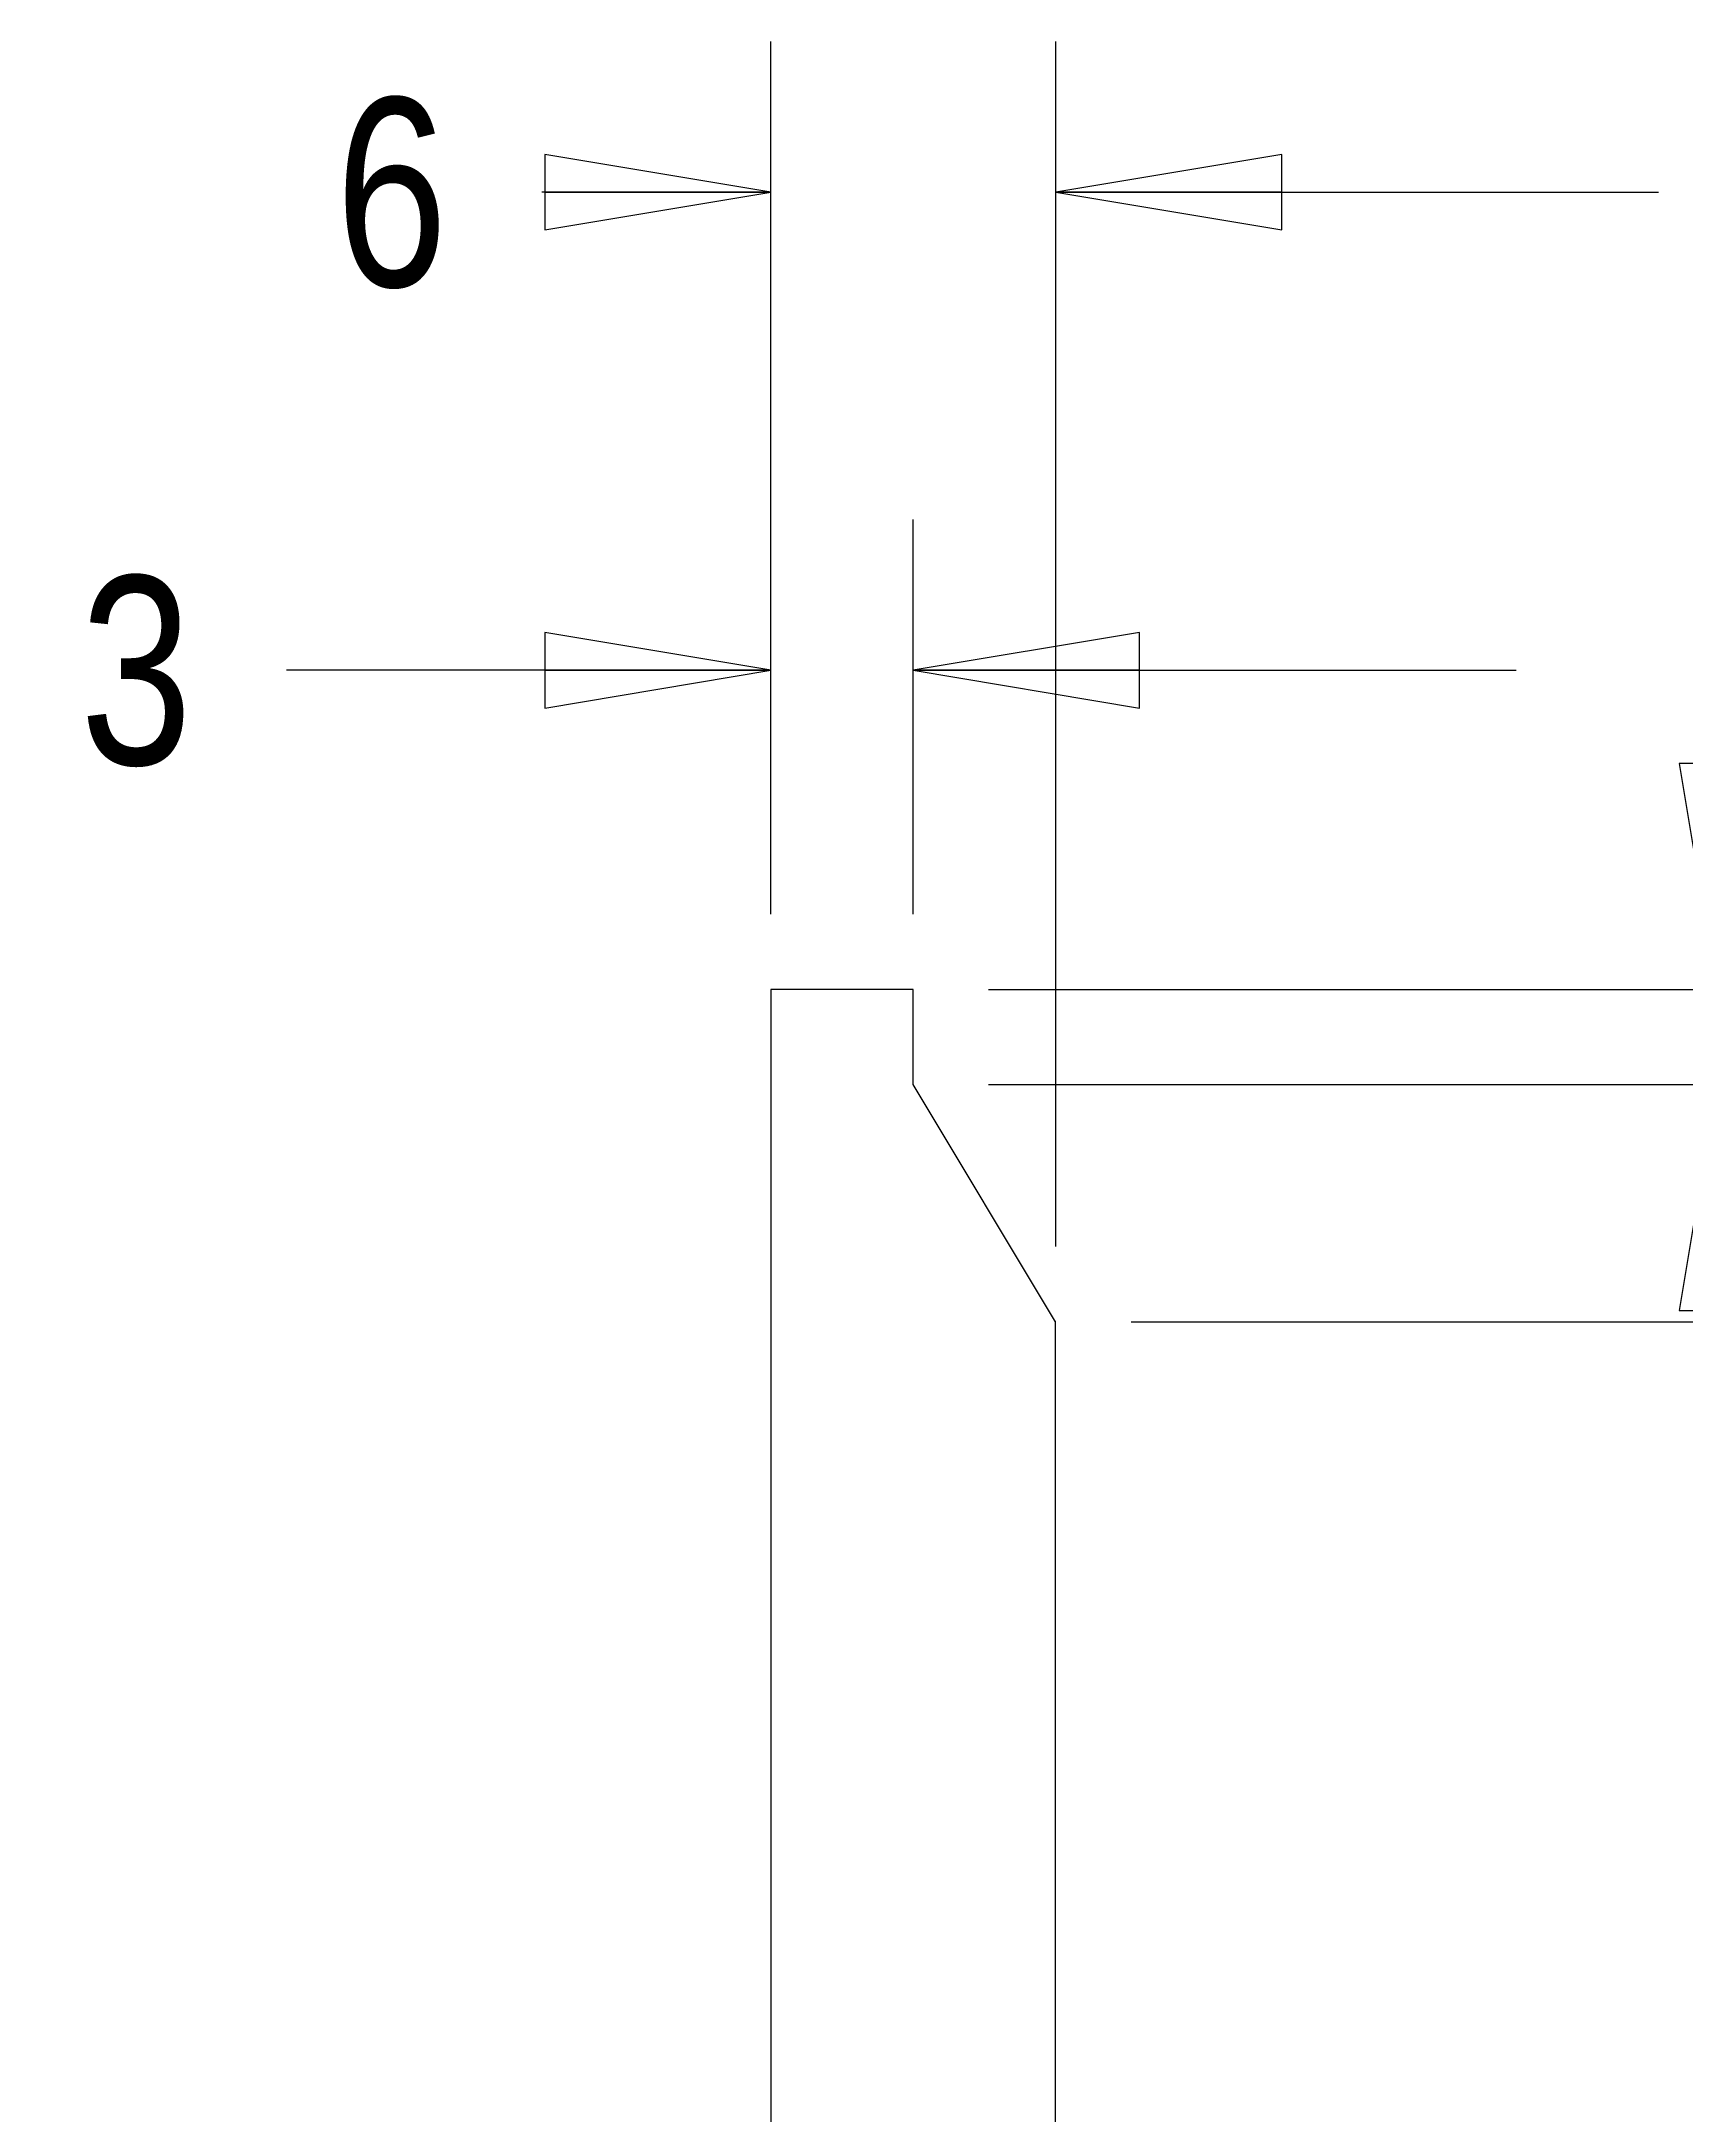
# Model space of a CAD drawing. Header units: millimetres. Extents: x 0 to 297, y 0 to 210.
# Drawn here: x 74.09 to 108.72, y 83.74 to 127.4 of the extents above; entities that cross this region are included whole.
import ezdxf

# ---------------------------------------------------------------- set-up
doc = ezdxf.new("R2010")
doc.units = ezdxf.units.MM
doc.header["$LTSCALE"] = 0.64311
doc.header["$MEASUREMENT"] = 0
doc.layers.get('0').update_dxf_attribs({"linetype": 'CONTINUOUS'})
doc.styles.get("Standard").update_dxf_attribs({"font": 'txt', "width": 0.8})
doc.dimstyles.new('DIMSTYLE_1', dxfattribs={"dimtxt": 0.15625, "dimasz": 0.1875, "dimexe": 0.125, "dimexo": 0.625, "dimgap": 0.078125, "dimtad": 1, "dimzin": 4, "dimtxsty": 'STANDARD', "dimblk": 'CLOSED', "dimblk1": 'CLOSED', "dimblk2": 'CLOSED', "dimcen": 2.5, "dimazin": 1, "dimtfac": 1, "dimtmove": 0, "dimatfit": 3, "dimldrblk": 'CLOSED', "dimtzin": 4})

# ---------------------------------------------------------------- blocks, each defined once
blk = doc.blocks.new('_CLOSED')
at = {"color": 0, "linetype": 'ByBlock'}
for p, q in [((0, 0), (-1, 0.1667)), ((-1, 0.1667), (-1, -0.1667)), ((-1, -0.1667), (0, 0)), ((-1, 0), (0, 0))]:
    blk.add_line(p, q, dxfattribs=at)
blk = doc.blocks.new('*D2')
at = {"color": 2, "linetype": 'Continuous', "transparency": 16777216}
for p, q in [((89.451, 109.018), (89.451, 117.329)), ((92.451, 109.018), (92.451, 117.329)), ((89.451, 114.154), (79.247, 114.154)), ((92.451, 114.154), (105.151, 114.154))]:
    blk.add_line(p, q, dxfattribs=at)
at = {"color": 2, "linetype": 'Continuous', "transparency": 16777216, "xscale": 4.762499999999999, "yscale": 4.762499999999999, "zscale": 4.762499999999999}
blk.add_blockref('_CLOSED', (89.451, 114.154), dxfattribs=at)
at = {"color": 2, "linetype": 'Continuous', "transparency": 16777216, "xscale": 4.762499999999999, "yscale": 4.762499999999999, "zscale": 4.762499999999999, "rotation": 180}
blk.add_blockref('_CLOSED', (92.451, 114.154), dxfattribs=at)
at = {"color": 2, "linetype": 'Continuous', "transparency": 16777216, "insert": (77.263, 116.139), "char_height": 3.969, "width": 3.175, "attachment_point": 3, "line_spacing_factor": 0.9}
blk.add_mtext('3', dxfattribs=at)
blk = doc.blocks.new('*D3')
at = {"color": 2, "linetype": 'Continuous', "transparency": 16777216}
for p, q in [((94.038, 107.431), (164.4, 107.431)), ((161.225, 107.431), (161.225, 86.4)), ((161.225, 57.431), (161.225, 78.462)), ((94.038, 57.431), (164.4, 57.431))]:
    blk.add_line(p, q, dxfattribs=at)
at = {"color": 2, "linetype": 'Continuous', "transparency": 16777216, "xscale": 4.762499999999999, "yscale": 4.762499999999999, "zscale": 4.762499999999999}
for p, rotation in [((161.225, 107.431), 90), ((161.225, 57.431), -90.0000000944)]:
    blk.add_blockref('_CLOSED', p, dxfattribs=dict(at, rotation=rotation))
at = {"color": 2, "linetype": 'Continuous', "transparency": 16777216, "insert": (161.225, 84.415), "char_height": 3.9688, "width": 6.35, "attachment_point": 2, "line_spacing_factor": 0.9}
blk.add_mtext('50', dxfattribs=at)
blk = doc.blocks.new('*D10')
at = {"color": 2, "linetype": 'Continuous', "transparency": 16777216}
for p, q in [((109.378, 107.431), (109.378, 115.368)), ((109.378, 115.368), (112.263, 115.368)), ((94.038, 107.431), (112.553, 107.431)), ((94.038, 105.431), (112.553, 105.431)), ((109.378, 105.431), (109.378, 92.731))]:
    blk.add_line(p, q, dxfattribs=at)
at = {"color": 2, "linetype": 'Continuous', "transparency": 16777216, "xscale": 4.762499999999999, "yscale": 4.762499999999999, "zscale": 4.762499999999999}
for p, rotation in [((109.378, 107.431), -90.0000000397), ((109.378, 105.431), 89.9999999603)]:
    blk.add_blockref('_CLOSED', p, dxfattribs=dict(at, rotation=rotation))
at = {"color": 2, "linetype": 'Continuous', "transparency": 16777216, "insert": (114.247, 117.353), "char_height": 3.969, "width": 3.175, "attachment_point": 1, "line_spacing_factor": 0.9}
blk.add_mtext('2', dxfattribs=at)
blk = doc.blocks.new('*D11')
at = {"color": 2, "linetype": 'Continuous', "transparency": 16777216}
for p, q in [((121.892, 105.431), (121.892, 118.947)), ((121.892, 118.947), (124.776, 118.947)), ((94.038, 105.431), (125.067, 105.431)), ((97.038, 100.431), (125.067, 100.431)), ((121.892, 100.431), (121.892, 87.731))]:
    blk.add_line(p, q, dxfattribs=at)
at = {"color": 2, "linetype": 'Continuous', "transparency": 16777216, "xscale": 4.762499999999999, "yscale": 4.762499999999999, "zscale": 4.762499999999999}
for p, rotation in [((121.892, 105.431), -90.0000000397), ((121.892, 100.431), 89.9999999603)]:
    blk.add_blockref('_CLOSED', p, dxfattribs=dict(at, rotation=rotation))
at = {"color": 2, "linetype": 'Continuous', "transparency": 16777216, "insert": (126.761, 120.931), "char_height": 3.969, "width": 3.175, "attachment_point": 1, "line_spacing_factor": 0.9}
blk.add_mtext('5', dxfattribs=at)
blk = doc.blocks.new('*D12')
at = {"color": 2, "linetype": 'Continuous', "transparency": 16777216}
for p, q in [((89.451, 109.018), (89.451, 127.399)), ((95.451, 102.018), (95.451, 127.399)), ((89.451, 124.224), (84.627, 124.224)), ((95.451, 124.224), (108.151, 124.224))]:
    blk.add_line(p, q, dxfattribs=at)
at = {"color": 2, "linetype": 'Continuous', "transparency": 16777216, "xscale": 4.762499999999999, "yscale": 4.762499999999999, "zscale": 4.762499999999999}
blk.add_blockref('_CLOSED', (89.451, 124.224), dxfattribs=at)
at = {"color": 2, "linetype": 'Continuous', "transparency": 16777216, "xscale": 4.762499999999999, "yscale": 4.762499999999999, "zscale": 4.762499999999999, "rotation": 180}
blk.add_blockref('_CLOSED', (95.451, 124.224), dxfattribs=at)
at = {"color": 2, "linetype": 'Continuous', "transparency": 16777216, "insert": (82.642, 126.208), "char_height": 3.969, "width": 3.175, "attachment_point": 3, "line_spacing_factor": 0.9}
blk.add_mtext('6', dxfattribs=at)

msp = doc.modelspace()

# ---------------------------------------------------------------- linework, layer by layer
at = {"color": 7, "linetype": 'Continuous'}
for p, q in [((89.45, 107.431), (89.45, 66.431)), ((89.451, 107.431), (89.45, 107.431)), ((92.451, 107.431), (89.451, 107.431)), ((92.45, 105.431), (92.45, 107.431)), ((92.451, 107.431), (92.45, 107.431)), ((95.45, 100.431), (92.45, 105.431)), ((92.451, 105.431), (92.45, 105.431)), ((95.45, 72.431), (95.45, 100.431)), ((95.451, 100.431), (95.45, 100.431))]:
    msp.add_line(p, q, dxfattribs=at)

# ---------------------------------------------------------------- dimensions: what is measured, and where the dimension line sits
at = {"color": 2, "linetype": 'Continuous'}
for base, p1, p2, angle, picture, middle in [((89.451, 124.224), (95.451, 100.431), (89.451, 107.431), 180, '*D12', (81.055, 124.224)), ((121.892, 100.431), (92.451, 105.431), (95.451, 100.431), 270, '*D11', (128.448, 118.947)), ((109.378, 105.431), (92.451, 107.431), (92.451, 105.431), 270, '*D10', (115.835, 115.368)), ((161.225, 57.431), (92.451, 107.431), (92.451, 57.431), 270, '*D3', (161.225, 82.431))]:
    dim = msp.add_linear_dim(base=base, p1=p1, p2=p2, angle=angle, dimstyle='DIMSTYLE_1', dxfattribs=at)
    dim.commit()
    dim.dimension.update_dxf_attribs({"geometry": picture, "text_midpoint": middle, "dimtype": 160})
dim = msp.add_linear_dim(base=(92.451, 114.154), p1=(89.451, 107.431), p2=(92.451, 107.431), dimstyle='DIMSTYLE_1', dxfattribs=at)
dim.commit()
dim.dimension.update_dxf_attribs({"geometry": '*D2', "text_midpoint": (75.775, 114.154), "dimtype": 160})

doc.saveas('drawing.dxf')
